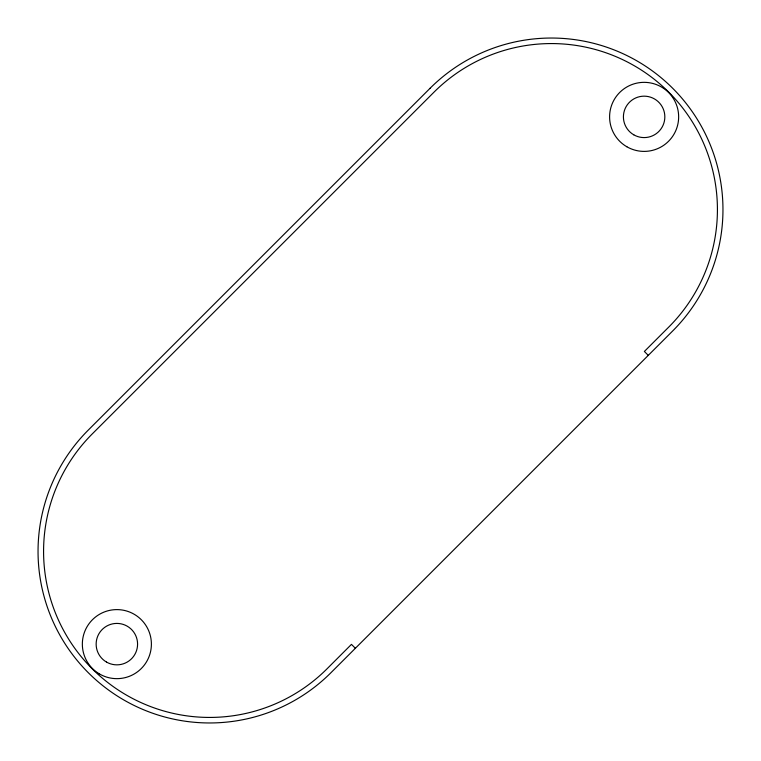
<?xml version="1.0" encoding="UTF-8"?>
<svg xmlns="http://www.w3.org/2000/svg" width="761" height="761" viewBox="0 0 761 761"><rect width="100%" height="100%" fill="white"/><g stroke="black" fill="none" stroke-linecap="round" stroke-linejoin="round"><path stroke-width="1.14" d="M648.277 355.368L644.367 351.458L668.767 327.059A166.06 166.06 0 0 0 668.795 92.205A166.06 166.06 0 0 0 433.932 92.224L92.233 433.941A166.06 166.06 0 0 0 92.205 668.795A166.06 166.06 0 0 0 327.068 668.776L351.458 644.367L355.368 648.277M430.041 88.314L88.314 430.041A171.577 171.577 0 0 0 88.295 672.705A171.577 171.577 0 0 0 330.968 672.686L672.686 330.959A171.577 171.577 0 0 0 672.705 88.295A171.577 171.577 0 0 0 430.032 88.314M106.511 662.07A20.709 20.709 0 0 0 137.579 644.129A20.709 20.709 0 0 0 106.511 626.189A20.709 20.709 0 0 0 106.511 662.07M633.77 134.811A20.709 20.709 0 0 0 664.838 116.871A20.709 20.709 0 0 0 633.77 98.94A20.709 20.709 0 0 0 633.77 134.811M99.158 673.761A34.521 34.521 0 0 0 151.391 644.653A34.521 34.521 0 0 0 100.062 613.975A34.521 34.521 0 0 0 99.158 673.761M626.864 146.768A34.521 34.521 0 0 0 678.65 116.871A34.521 34.521 0 0 0 626.864 86.973A34.521 34.521 0 0 0 626.864 146.768"/></g></svg>
